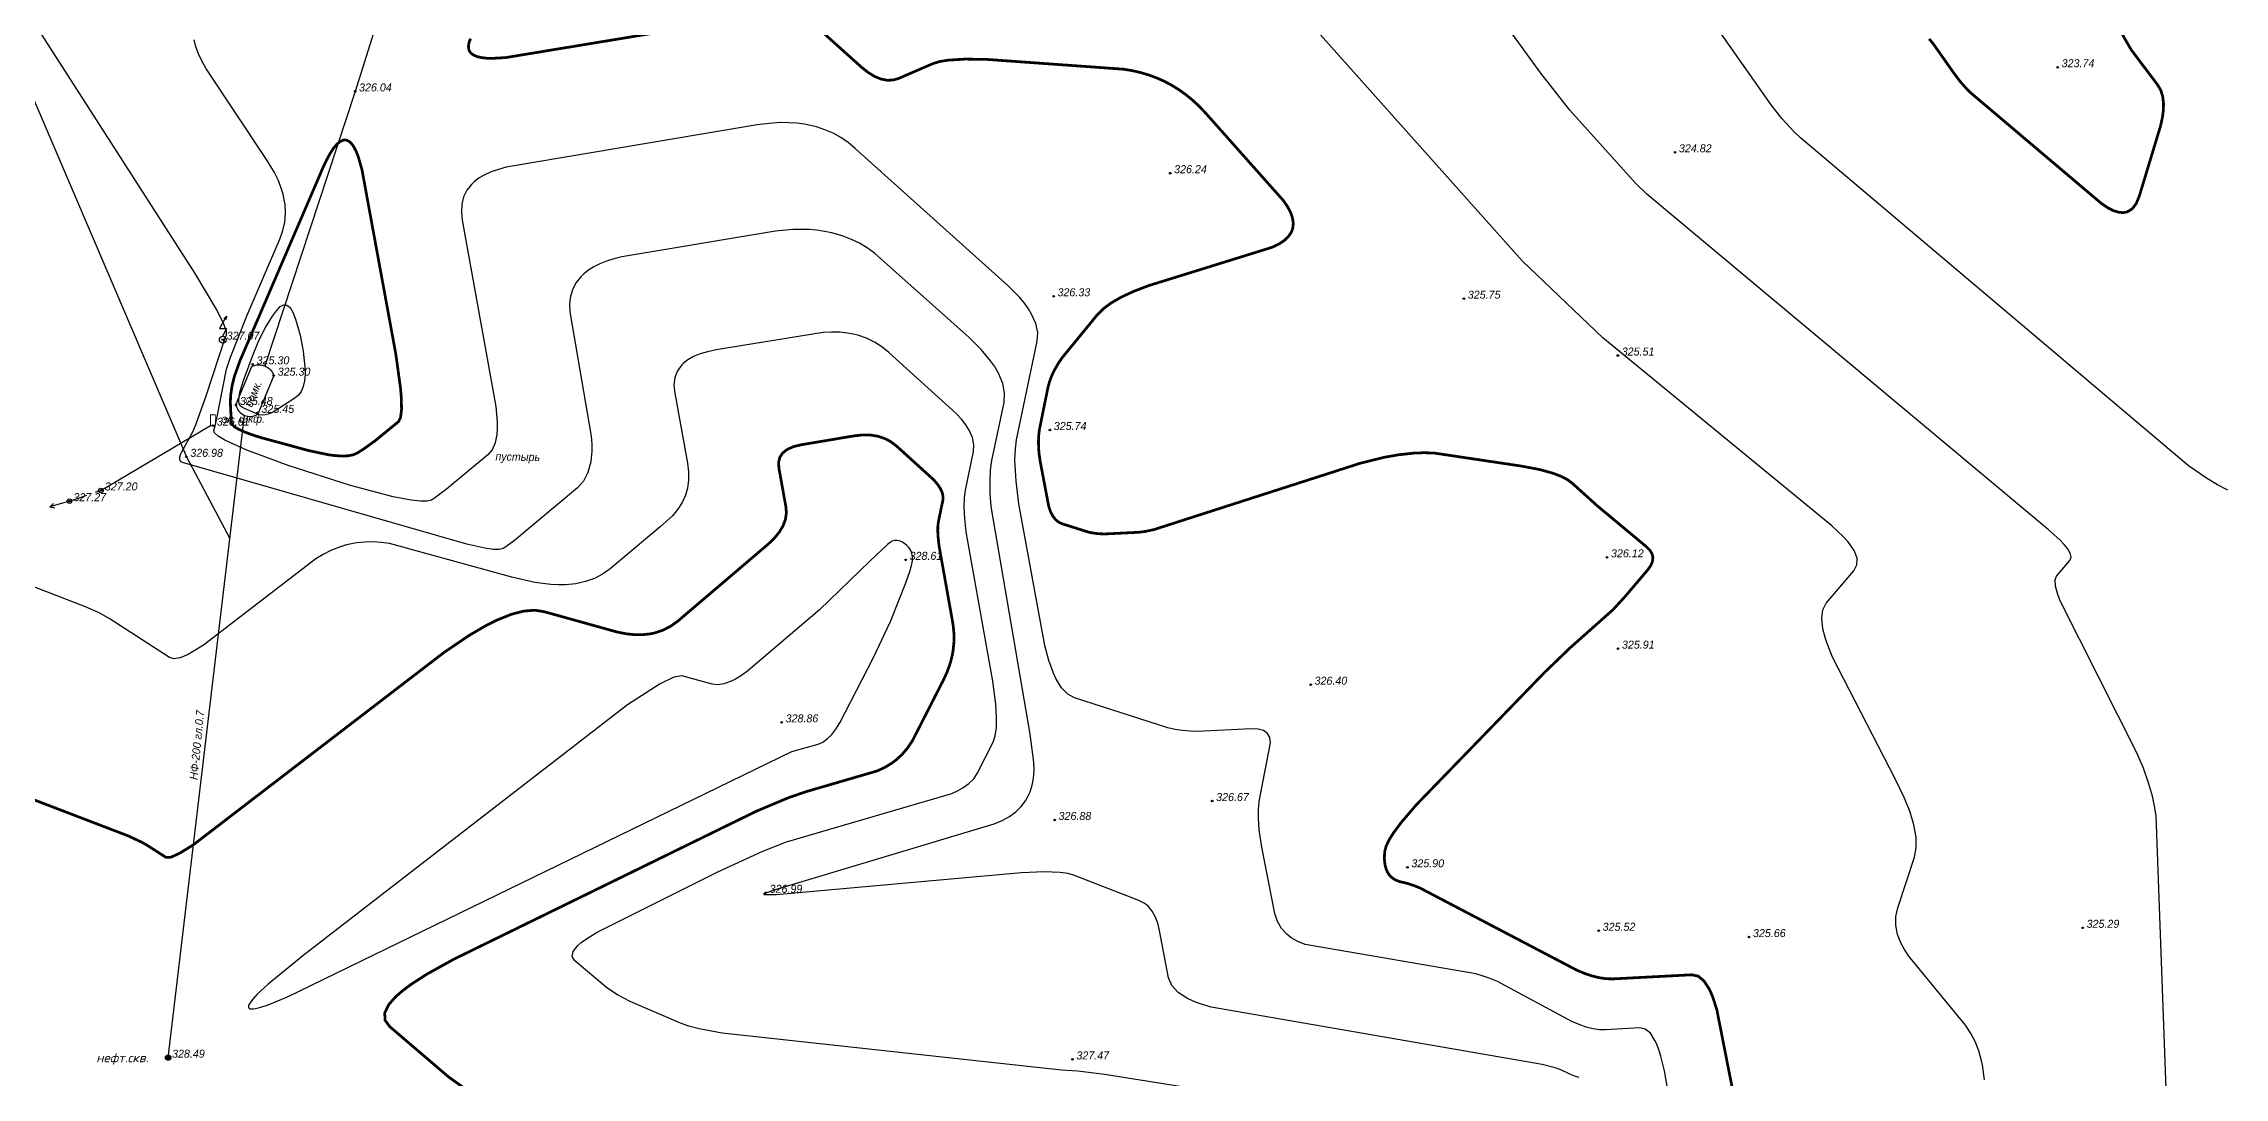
# Model space of a CAD drawing. Extents: x 108150 to 142535, y -18867 to -9422.
# Drawn here: x 140544.6 to 140783.3, y -13397.1 to -13284 of the extents above; entities that cross this region are included whole.
import ezdxf
from ezdxf.enums import TextEntityAlignment as Align

# ---------------------------------------------------------------- set-up
doc = ezdxf.new("R2010")
doc.units = 0
doc.header["$MEASUREMENT"] = 0
doc.linetypes.add('ЗД_СТР_РАЗВ', pattern=[3, 2, -1])
for name, color, linetype in [('(007) Здания', 7, 'Continuous'), ('(016) Кабель', 1, 'Continuous'), ('(021) Нефтепровод', 7, 'NEFTEPROV_N'), ('(022) Возд. Линии', 7, 'Continuous'), ('(028) Гидротехн.', 7, 'Continuous'), ('(039) Земля', 7, 'Continuous'), ('CONTOURS-LABEL', 7, 'Continuous'), ('GEO_POINTS111', 7, 'Continuous'), ('R_Поверхность1_CNT-MAJ', 7, 'Continuous'), ('R_Поверхность1_CNT-MIN', 7, 'Continuous')]:
    doc.layers.add(name, color=color, linetype=linetype)
doc.styles.add('BM-431', font='')
doc.styles.add('S', font='txtwr', dxfattribs={"oblique": 15})
doc.styles.get('BM-431').set_extended_font_data('Bm431', italic=True)
doc.linetypes.add('NEFTEPROV_N', pattern='A,1,-1,["Н",Standard,S=1.8,R=0,X=-0.9,Y=-0.9],-1,10', length=13)
doc.linetypes.add('ИК_Э_КАБ_НН', pattern='A,8,-2,["<",Standard,S=1,R=0,X=0,Y=-0.5],8,[">",Standard,S=1,R=0,X=-0.5,Y=-0.5],-2', length=20)

# ---------------------------------------------------------------- blocks, each defined once
blk = doc.blocks.new('S1')
at = {"layer": '(022) Возд. Линии'}
for p, q in [((-2, 0), (-1.5, 0.25)), ((-2, 0), (-1.5, -0.25)), ((0, 0), (-2, 0))]:
    blk.add_line(p, q, dxfattribs=at)
blk = doc.blocks.new('STOLB')
at = {"layer": '(022) Возд. Линии'}
blk.add_circle((0, 0), 0.25, dxfattribs=at)
blk = doc.blocks.new('301')
for color, points in [(7, [(-0.6, 0, 1), (0.6, 0, 1)]), (256, [(0.6, 0, 1), (-0.6, 0, 1)])]:
    blk.add_hatch(color=color).paths.add_polyline_path(points)
at = {"color": 7}
blk.add_circle((0, 0), 0.6, dxfattribs=at)
at = {"color": 7, "width": 0.75}
blk.add_attdef('TYPE', text='', height=2, dxfattribs=at).set_placement((1.25, 0), align=Align.MIDDLE_LEFT)
blk = doc.blocks.new('I01390')
at = {"layer": '(022) Возд. Линии'}
for points in [[(0.41, 2.57), (-0.37, 1.24), (0.39, 1.23), (-0.03, 0.37)], [(0.1, 2.3), (0.41, 2.57), (0.34, 2.2)]]:
    blk.add_lwpolyline(points, dxfattribs=at)
blk.add_circle((0, 0), 0.375, dxfattribs=at)

msp = doc.modelspace()

# ---------------------------------------------------------------- linework, layer by layer
at = {"layer": '(007) Здания', "linetype": 'ЗД_СТР_РАЗВ', "elevation": 327.267, "flags": 128}
msp.add_lwpolyline([(140547.4524, -13334.0563), (140550.8904, -13332.8833)], dxfattribs=at)
at = {"layer": '(016) Кабель', "linetype": 'ИК_Э_КАБ_НН', "elevation": 327.199, "flags": 128}
msp.add_lwpolyline([(140550.8904, -13332.8833), (140562.8761, -13325.7873)], dxfattribs=at)
at = {"layer": '(016) Кабель', "color": 0, "const_width": 0.1, "elevation": 326.605}
msp.add_lwpolyline([(140562.8761, -13325.7873), (140562.8761, -13324.5943), (140563.4146, -13324.5943), (140563.4146, -13325.7873)], close=True, dxfattribs=at)
at = {"layer": '(021) Нефтепровод', "flags": 128}
msp.add_lwpolyline([(140682.977, -13004.009), (140631.5944, -13148.2923), (140623.1424, -13162.7013), (140619.2654, -13175.4433), (140608.0014, -13204.0863), (140596.3724, -13232.9943), (140578.7124, -13289.2113), (140568.8363, -13319.258)], dxfattribs=at)
for points, elevation in [([(140490.8844, -13206.5323), (140512.7184, -13236.6983), (140523.8624, -13252.7443), (140537.2024, -13275.3193), (140560.2384, -13329.2023), (140565.0088, -13338.1395)], 329.832), ([(140558.2474, -13394.9653), (140566.6118, -13324.6673)], 328.492)]:
    msp.add_lwpolyline(points, dxfattribs=dict(at, elevation=elevation))
at = {"linetype": 'Continuous', "ltscale": 0.5, "elevation": 325.479}
for points in [[(140565.6724, -13323.5293), (140567.3996, -13319.3291)], [(140569.8074, -13320.3193), (140569.8074, -13320.3193), (140568.0801, -13324.5194)]]:
    msp.add_lwpolyline(points, dxfattribs=at)
for points in [[(140567.3996, -13319.3291, -0.47028762), (140569.8074, -13320.3193, 26.76544668)], [(140565.6724, -13323.5293, 0.53412357), (140568.0801, -13324.5194, -1.56221454)]]:
    msp.add_lwpolyline(points, format="xyb", dxfattribs=at)
at = {"layer": 'GEO_POINTS111'}
for points, elevation in [([(140765.0692, -13286.5646), (140765.0692, -13286.5646)], 323.7365), ([(140578.7124, -13289.2113), (140578.7124, -13289.2113)], 326.037), ([(140723.1764, -13295.8733), (140723.1764, -13295.8733)], 324.816), ([(140667.9274, -13298.1633), (140667.9274, -13298.1633)], 326.243), ([(140655.1594, -13311.6353), (140655.1594, -13311.6353)], 326.326), ([(140700.0688, -13311.8905), (140700.0688, -13311.8905)], 325.7481), ([(140564.2274, -13316.3833), (140564.2274, -13316.3833)], 327.068), ([(140716.9194, -13318.1183), (140716.9194, -13318.1183)], 325.509), ([(140567.5024, -13319.0793), (140567.5024, -13319.0793)], 325.302), ([(140569.8074, -13320.3193), (140569.8074, -13320.3193)], 325.304), ([(140565.6724, -13323.5293), (140565.6724, -13323.5293)], 325.479), ([(140563.1454, -13325.7873), (140563.1454, -13325.7873)], 326.605), ([(140568.0334, -13324.3943), (140568.0334, -13324.3943)], 325.453), ([(140654.7564, -13326.2723), (140654.7564, -13326.2723)], 325.736), ([(140560.2384, -13329.2023), (140560.2384, -13329.2023)], 326.976), ([(140550.8904, -13332.8833), (140550.8904, -13332.8833)], 327.199), ([(140547.4524, -13334.0563), (140547.4524, -13334.0563)], 327.267), ([(140638.9694, -13340.4793), (140638.9694, -13340.4793)], 328.608), ([(140715.7414, -13340.2053), (140715.7414, -13340.2053)], 326.124), ([(140683.2964, -13354.1403), (140683.2964, -13354.1403)], 326.3988), ([(140625.3984, -13358.2683), (140625.3984, -13358.2683)], 328.863), ([(140655.2774, -13368.9483), (140655.2774, -13368.9483)], 326.878), ([(140672.5254, -13366.8803), (140672.5254, -13366.8803)], 326.673), ([(140693.8934, -13374.1243), (140693.8934, -13374.1243)], 325.9), ([(140623.6494, -13376.9213), (140623.6494, -13376.9213)], 326.985), ([(140714.8294, -13381.0743), (140714.8294, -13381.0743)], 325.516), ([(140767.7954, -13380.7513), (140767.7954, -13380.7513)], 325.285), ([(140731.2814, -13381.7663), (140731.2814, -13381.7663)], 325.656), ([(140558.2474, -13394.9653), (140558.2474, -13394.9653)], 328.492), ([(140657.2344, -13395.1543), (140657.2344, -13395.1543)], 327.4726)]:
    msp.add_lwpolyline(points, dxfattribs=dict(at, elevation=elevation))
for centre in [(140765.0692, -13286.5646, 323.7365), (140578.7124, -13289.2113, 326.037), (140723.1764, -13295.8733, 324.816), (140667.9274, -13298.1633, 326.243), (140655.1594, -13311.6353, 326.326), (140700.0688, -13311.8905, 325.7481), (140564.2274, -13316.3833, 327.068), (140567.5024, -13319.0793, 325.302), (140716.9194, -13318.1183, 325.509), (140569.8074, -13320.3193, 325.304), (140565.6724, -13323.5293, 325.479), (140563.1454, -13325.7873, 326.605), (140568.0334, -13324.3943, 325.453), (140654.7564, -13326.2723, 325.736), (140560.2384, -13329.2023, 326.976), (140550.8904, -13332.8833, 327.199), (140547.4524, -13334.0563, 327.267), (140638.9694, -13340.4793, 328.608), (140715.7414, -13340.2053, 326.124), (140683.2964, -13354.1403, 326.3988), (140625.3984, -13358.2683, 328.863), (140655.2774, -13368.9483, 326.878), (140672.5254, -13366.8803, 326.673), (140693.8934, -13374.1243, 325.9), (140623.6494, -13376.9213, 326.985), (140714.8294, -13381.0743, 325.516), (140767.7954, -13380.7513, 325.285), (140731.2814, -13381.7663, 325.656), (140558.2474, -13394.9653, 328.492), (140657.2344, -13395.1543, 327.4726)]:
    msp.add_circle(centre, 0.0875, dxfattribs=at)
at = {"layer": 'R_Поверхность1_CNT-MAJ', "color": 42, "const_width": 0.3}
for points, elevation in [([(140618.1677, -13281.7155), (140595.1998, -13285.5074), (140593.7224, -13285.5934), (140593.1074, -13285.5751), (140592.5749, -13285.516), (140592.125, -13285.4161), (140591.7575, -13285.2754), (140591.4725, -13285.0938), (140591.27, -13284.8714), (140591.2452, -13284.8319), (140591.1356, -13284.5493), (140591.116, -13284.2223), (140591.1862, -13283.8507), (140591.3464, -13283.4346)], 326), ([(140771.9632, -13282.67), (140773.1202, -13284.6693), (140776.0044, -13288.4957), (140776.3466, -13289.0792), (140776.5616, -13289.7699), (140776.6494, -13290.5679), (140776.6268, -13291.2978), (140776.5196, -13292.099), (140776.3279, -13292.9714), (140774.0037, -13300.6455), (140773.6627, -13301.4775), (140773.2226, -13302.0603), (140772.6835, -13302.3941), (140772.2604, -13302.4787), (140771.7455, -13302.4394), (140771.176, -13302.2626), (140770.5517, -13301.9481), (140769.8727, -13301.496), (140755.6105, -13289.4224), (140755.2292, -13289.0623), (140754.4712, -13288.2265), (140753.7191, -13287.2367), (140751.4718, -13284.0361), (140750.9947, -13283.4655)], 324)]:
    msp.add_lwpolyline(points, dxfattribs=dict(at, elevation=elevation))
at = {"layer": 'R_Поверхность1_CNT-MIN', "color": 44, "elevation": 324.5}
msp.add_lwpolyline([(140783.6691, -13332.854), (140782.5523, -13332.2838), (140781.3499, -13331.5566), (140779.3859, -13330.1716), (140736.9238, -13294.2814), (140736.1919, -13293.5923), (140734.8788, -13292.1627), (140733.7163, -13290.6824), (140725.6682, -13279.2657)], dxfattribs=at)
at = {"layer": 'R_Поверхность1_CNT-MIN', "color": 44, "elevation": 325.5}
msp.add_lwpolyline([(140566.372, -13323.8134), (140566.1675, -13323.6538), (140566.0378, -13323.4045), (140565.9829, -13323.0656), (140566.0029, -13322.6371), (140566.0977, -13322.1189), (140566.4839, -13320.8483), (140567.5447, -13317.9937), (140568.19, -13316.472), (140568.902, -13315.0626), (140569.6791, -13313.7933), (140570.092, -13313.2111), (140570.5016, -13312.7663), (140570.888, -13312.5612), (140571.2513, -13312.5958), (140571.5914, -13312.8701), (140571.9085, -13313.384), (140572.2024, -13314.1377), (140572.6918, -13315.8826), (140573.0308, -13317.6234), (140573.2194, -13319.3602), (140573.2361, -13320.1785), (140573.1727, -13320.8987), (140573.0291, -13321.5208), (140572.8055, -13322.0448), (140572.5018, -13322.4708), (140572.118, -13322.7987), (140569.8352, -13324.2481), (140569.5023, -13324.4257), (140569.1776, -13324.5496), (140568.861, -13324.62), (140568.5528, -13324.6367), (140568.2527, -13324.5999), (140567.9609, -13324.5095), (140566.6177, -13323.9284)], close=True, dxfattribs=at)

# ---------------------------------------------------------------- block references
at = {"layer": '(022) Возд. Линии'}
for name, p in [('I01390', (140564.2274, -13316.3833, 327.068)), ('I01390', (140564.2274, -13316.3833, 327.068)), ('STOLB', (140550.8904, -13332.8833, 327.199)), ('STOLB', (140547.4524, -13334.0563, 327.267))]:
    msp.add_blockref(name, p, dxfattribs=at)
at = {"layer": '(022) Возд. Линии', "rotation": 16.34125270505488}
msp.add_blockref('S1', (140547.2106, -13334.1251, 327.267), dxfattribs=at)
at = {"layer": '(028) Гидротехн.'}
ref = msp.add_blockref('301', (140558.2474, -13394.9653, 328.492), dxfattribs=dict(at, xscale=0.5, yscale=0.5, zscale=0.5))
ref.add_attrib('SK', 'нефт.скв.', (140550.3682, -13395.472, 328.492), dxfattribs={"layer": '0', "color": 7, "height": 1, "style": 'S', "oblique": 15, "flags": 8})

# ---------------------------------------------------------------- texts
at = {"layer": '(016) Кабель', "color": 0, "style": 'BM-431'}
msp.add_text('эл. шкф.', height=0.875, dxfattribs=at).set_placement((140564.1364, -13325.4749, 326.605))
at = {"layer": '(021) Нефтепровод', "style": 'BM-431'}
for s, rotation, p in [('йомк.', 67.343827, (140567.3958, -13323.8385)), ('НФ-200 гл.0.7', 84.45107, (140561.4618, -13364.59))]:
    msp.add_text(s, height=0.875, rotation=rotation, dxfattribs=at).set_placement(p)
at = {"layer": '(039) Земля', "linetype": 'Continuous', "style": 'BM-431', "width": 1}
msp.add_text('пустырь', height=0.87, rotation=359.155003, dxfattribs=at).set_placement((140594.0629, -13329.5952))
at = {"layer": 'GEO_POINTS111', "color": 7, "char_height": 0.876, "attachment_point": 1}
for s, insert, width in [('\\fD431|b0|i1|c0|p34;\\W1.0000000000;\\T1.0000000000;\\o\\l323.74', (140765.496, -13285.6886, 323.7365), 3.888313), ('\\fD431|b0|i1|c0|p34;\\W1.0000000000;\\T1.0000000000;\\o\\l326.04', (140579.1392, -13288.3353, 326.037), 4.061988), ('\\fD431|b0|i1|c0|p34;\\W1.0000000000;\\T1.0000000000;\\o\\l324.82', (140723.6032, -13294.9973, 324.816), 4.090738), ('\\fD431|b0|i1|c0|p34;\\W1.0000000000;\\T1.0000000000;\\o\\l326.24', (140668.3542, -13297.2873, 326.243), 4.050253), ('\\fD431|b0|i1|c0|p34;\\W1.0000000000;\\T1.0000000000;\\o\\l326.33', (140655.5862, -13310.7593, 326.326), 4.042626), ('\\fD431|b0|i1|c0|p34;\\W1.0000000000;\\T1.0000000000;\\o\\l325.75', (140700.4957, -13311.0145, 325.7481), 3.913543), ('\\fD431|b0|i1|c0|p34;\\W1.0000000000;\\T1.0000000000;\\o\\l327.07', (140564.6542, -13315.5073, 327.068), 3.94112), ('\\fD431|b0|i1|c0|p34;\\W1.0000000000;\\T1.0000000000;\\o\\l325.30', (140567.9292, -13318.2033, 325.302), 3.971044), ('\\fD431|b0|i1|c0|p34;\\W1.0000000000;\\T1.0000000000;\\o\\l325.51', (140717.3462, -13317.2423, 325.509), 3.739869), ('\\fD431|b0|i1|c0|p34;\\W1.0000000000;\\T1.0000000000;\\o\\l325.30', (140570.2342, -13319.4433, 325.304), 3.971044), ('\\fD431|b0|i1|c0|p34;\\W1.0000000000;\\T1.0000000000;\\o\\l325.48', (140566.0992, -13322.6533, 325.479), 4.030891), ('\\fD431|b0|i1|c0|p34;\\W1.0000000000;\\T1.0000000000;\\o\\l325.45', (140568.4602, -13323.5183, 325.453), 4.033238), ('\\fD431|b0|i1|c0|p34;\\W1.0000000000;\\T1.0000000000;\\o\\l326.61', (140563.5722, -13324.9113, 326.605), 3.847829), ('\\fD431|b0|i1|c0|p34;\\W1.0000000000;\\T1.0000000000;\\o\\l325.74', (140655.1832, -13325.3963, 325.736), 3.894181), ('\\fD431|b0|i1|c0|p34;\\W1.0000000000;\\T1.0000000000;\\o\\l326.98', (140560.6652, -13328.3263, 326.976), 4.084871), ('\\fD431|b0|i1|c0|p34;\\W1.0000000000;\\T1.0000000000;\\o\\l327.27', (140547.8792, -13333.1803, 327.267), 3.929385), ('\\fD431|b0|i1|c0|p34;\\W1.0000000000;\\T1.0000000000;\\o\\l327.20', (140551.3172, -13332.0073, 327.199), 3.947574), ('\\fD431|b0|i1|c0|p34;\\W1.0000000000;\\T1.0000000000;\\o\\l328.61', (140639.3962, -13339.6033, 328.608), 3.866017), ('\\fD431|b0|i1|c0|p34;\\W1.0000000000;\\T1.0000000000;\\o\\l326.12', (140716.1682, -13339.3293, 326.124), 3.820252), ('\\fD431|b0|i1|c0|p34;\\W1.0000000000;\\T1.0000000000;\\o\\l326.40', (140683.7232, -13353.2643, 326.3988), 4.084871), ('\\fD431|b0|i1|c0|p34;\\W1.0000000000;\\T1.0000000000;\\o\\l328.86', (140625.8252, -13357.3923, 328.863), 4.113621), ('\\fD431|b0|i1|c0|p34;\\W1.0000000000;\\T1.0000000000;\\o\\l326.67', (140672.9522, -13366.0043, 326.673), 4.066682), ('\\fD431|b0|i1|c0|p34;\\W1.0000000000;\\T1.0000000000;\\o\\l326.88', (140655.7042, -13368.0723, 326.878), 4.10306), ('\\fD431|b0|i1|c0|p34;\\W1.0000000000;\\T1.0000000000;\\o\\l325.90', (140694.3202, -13373.2483, 325.9), 4.030891), ('\\fD431|b0|i1|c0|p34;\\W1.0000000000;\\T1.0000000000;\\o\\l326.99', (140624.0762, -13376.0453, 326.985), 4.056707), ('\\fD431|b0|i1|c0|p34;\\W1.0000000000;\\T1.0000000000;\\o\\l325.52', (140715.2562, -13380.1983, 325.516), 3.964589), ('\\fD431|b0|i1|c0|p34;\\W1.0000000000;\\T1.0000000000;\\o\\l325.66', (140731.7082, -13380.8903, 325.656), 4.023263), ('\\fD431|b0|i1|c0|p34;\\W1.0000000000;\\T1.0000000000;\\o\\l325.29', (140768.2222, -13379.8753, 325.285), 3.985125), ('\\fD431|b0|i1|c0|p34;\\W1.0000000000;\\T1.0000000000;\\o\\l328.49', (140558.6742, -13394.0893, 328.492), 4.074896), ('\\fD431|b0|i1|c0|p34;\\W1.0000000000;\\T1.0000000000;\\o\\l327.47', (140657.6612, -13394.2783, 327.4726), 3.946987)]:
    msp.add_mtext(s, dxfattribs=dict(at, insert=insert, width=width))

# ---------------------------------------------------------------- wipeouts: each hides what was drawn before it
at = {"color": 42}
for points in [[(140713.6543, -13350.0347), (140712.406, -13348.61), (140715.401, -13345.9858), (140716.6493, -13347.4105)], [(140627.2882, -13367.0438), (140626.7594, -13365.2292), (140630.5898, -13364.113), (140631.1185, -13365.9276)]]:
    msp.add_wipeout(points, dxfattribs=at).dxf.layer = 'CONTOURS-LABEL'

# ---------------------------------------------------------------- next in the draw order: linework, layer by layer
at = {"layer": 'GEO_POINTS111', "elevation": 325.91}
msp.add_lwpolyline([(140716.9414, -13350.1963), (140716.9414, -13350.1963)], dxfattribs=at)
at = {"layer": 'GEO_POINTS111'}
msp.add_circle((140716.9414, -13350.1963, 325.91), 0.0875, dxfattribs=at)
at = {"layer": 'R_Поверхность1_CNT-MIN', "color": 44}
for points, elevation in [([(140757.0628, -13397.3754), (140756.8283, -13395.7579), (140756.7332, -13395.3174), (140756.4209, -13394.2081), (140756.0224, -13393.1886), (140755.5377, -13392.259), (140754.9667, -13391.4193), (140748.7686, -13383.8657), (140748.2809, -13383.1163), (140747.893, -13382.3811), (140747.6049, -13381.6599), (140747.5444, -13381.4682), (140747.3447, -13380.4717), (140747.3471, -13379.5039), (140747.5516, -13378.5647), (140749.3849, -13373.0151), (140749.5812, -13372.0059), (140749.5589, -13370.8282), (140749.3181, -13369.482), (140748.9053, -13368.0998), (140748.3088, -13366.5761), (140747.2841, -13364.4321), (140740.4327, -13351.1349), (140739.8276, -13349.6426), (140739.6043, -13348.9671), (140739.3632, -13348.0157), (140739.2375, -13346.864), (140739.3633, -13345.9364), (140739.7406, -13345.2329), (140742.7587, -13341.684), (140743.0963, -13341.0418), (140743.1028, -13340.2983), (140742.7785, -13339.4534), (140742.4761, -13338.9699), (140742.0828, -13338.4585), (140741.5986, -13337.9193), (140740.3571, -13336.7572), (140715.2853, -13316.1934), (140706.445, -13307.7424), (140674.9769, -13272.4418)], 325.5), ([(140777.5707, -13415.3487), (140775.8253, -13368.4848), (140775.6608, -13367.4374), (140775.426, -13366.3573), (140775.0118, -13364.8921), (140774.4423, -13363.2814), (140773.7378, -13361.6078), (140765.3392, -13344.9533), (140765.0952, -13344.2828), (140764.8394, -13343.3487), (140764.7836, -13342.6734), (140764.9278, -13342.2569), (140766.3929, -13340.5341), (140766.5268, -13340.1981), (140766.44, -13339.7643), (140766.1326, -13339.2328), (140765.7746, -13338.7896), (140765.3022, -13338.2957), (140764.0143, -13337.1559), (140720.1089, -13300.4389), (140718.8671, -13299.2341), (140711.6837, -13291.2606), (140708.493, -13287.2114), (140701.1183, -13277.0401)], 325)]:
    msp.add_lwpolyline(points, dxfattribs=dict(at, elevation=elevation))
at = {"layer": 'R_Поверхность1_CNT-MIN', "color": 44, "elevation": 328.5}
msp.add_lwpolyline([(140639.7338, -13340.2113), (140639.6972, -13339.9221), (140639.615, -13339.6476), (140639.4871, -13339.3876), (140639.3136, -13339.1423), (140639.0945, -13338.9116), (140638.8297, -13338.6955), (140638.5467, -13338.518), (140638.273, -13338.4033), (140638.0084, -13338.3512), (140637.7531, -13338.3618), (140637.507, -13338.4351), (140637.2702, -13338.571), (140636.9805, -13338.8023), (140635.0447, -13340.6367), (140629.5274, -13345.9621), (140621.7076, -13352.6323), (140621.007, -13353.132), (140620.3475, -13353.5332), (140619.8158, -13353.7985), (140619.0739, -13354.0615), (140618.3999, -13354.1619), (140617.7939, -13354.0998), (140614.4707, -13353.1732), (140613.6104, -13353.3097), (140612.101, -13354.0502), (140608.5245, -13356.3593), (140572.9874, -13383.7997), (140569.1956, -13386.9073), (140568.0033, -13388.023), (140567.4689, -13388.6046), (140567.28, -13388.8468), (140567.1431, -13389.0565), (140567.0583, -13389.2337), (140567.0257, -13389.3785), (140567.0451, -13389.4908), (140567.1037, -13389.5616), (140567.2096, -13389.6108), (140567.3602, -13389.6322), (140567.5553, -13389.6259), (140567.795, -13389.5918), (140568.4083, -13389.4403), (140569.1999, -13389.1777), (140571.3183, -13388.3194), (140626.5108, -13361.4606), (140629.4119, -13360.6344), (140629.8973, -13360.425), (140630.3867, -13360.0722), (140630.88, -13359.5761), (140631.3239, -13359.0116), (140631.771, -13358.3326), (140635.4249, -13351.2389), (140637.2995, -13347.236), (140638.9983, -13342.995), (140639.4112, -13341.7714), (140639.5997, -13341.1023), (140639.7072, -13340.5823)], close=True, dxfattribs=at)

# ---------------------------------------------------------------- next in the draw order: texts
at = {"layer": 'GEO_POINTS111', "color": 7, "insert": (140717.3682, -13349.3203, 325.91), "char_height": 0.876, "width": 3.793849, "attachment_point": 1}
msp.add_mtext('\\fD431|b0|i1|c0|p34;\\W1.0000000000;\\T1.0000000000;\\o\\l325.91', dxfattribs=at)

# ---------------------------------------------------------------- next in the draw order: wipeouts: each hides what was drawn before it
at = {"color": 42}
for points in [[(140672.1732, -13290.593), (140670.7848, -13291.8815), (140668.0761, -13288.9627), (140669.4645, -13287.6742)], [(140579.8228, -13304.8698), (140581.6859, -13304.5278), (140582.4048, -13308.4443), (140580.5418, -13308.7863)], [(140557.8742, -13371.8389), (140556.836, -13373.4184), (140553.5021, -13371.2271), (140554.5402, -13369.6476)]]:
    msp.add_wipeout(points, dxfattribs=at).dxf.layer = 'CONTOURS-LABEL'

# ---------------------------------------------------------------- next in the draw order: linework, layer by layer
at = {"layer": 'R_Поверхность1_CNT-MAJ', "color": 42, "const_width": 0.3}
for points, elevation in [([(140740.7551, -13455.6626), (140727.7566, -13389.7236), (140727.3201, -13388.3555), (140727.0849, -13387.7843), (140726.9238, -13387.449), (140726.3452, -13386.5599), (140725.7111, -13386.0413), (140725.0215, -13385.8933), (140716.4136, -13386.3407), (140715.6686, -13386.327), (140714.868, -13386.2112), (140714.0118, -13385.9932), (140713.2544, -13385.7331), (140712.4583, -13385.4018), (140695.2549, -13376.3884), (140694.5271, -13376.1002), (140693.9227, -13375.8987), (140693.044, -13375.6936), (140692.69, -13375.5645), (140692.3797, -13375.3969), (140692.113, -13375.1908), (140691.8898, -13374.9462), (140691.7104, -13374.663), (140691.571, -13374.3459), (140691.4682, -13373.9995), (140691.4021, -13373.6238), (140691.3725, -13373.2187), (140691.3796, -13372.7843), (140691.4232, -13372.3206), (140691.5701, -13371.7825), (140691.8868, -13371.1251), (140692.3733, -13370.3485), (140693.2138, -13369.2181), (140694.852, -13367.3025), (140708.9041, -13352.7966), (140711.6469, -13350.1557), (140716.3919, -13345.9369), (140717.68, -13344.5324), (140720.1667, -13341.6085), (140720.5089, -13341.1312), (140720.7066, -13340.6742), (140720.7598, -13340.2373), (140720.6685, -13339.8207), (140720.4326, -13339.4242), (140720.0523, -13339.0479), (140714.6271, -13334.5303), (140711.9235, -13332.0871), (140711.3924, -13331.6956), (140710.7004, -13331.3356), (140709.8474, -13331.0071), (140708.3879, -13330.6013), (140706.3227, -13330.2106), (140696.8012, -13328.7884), (140695.7068, -13328.7552), (140694.5416, -13328.8015), (140692.9224, -13328.9802), (140691.336, -13329.2612), (140688.7689, -13329.8933), (140666.1793, -13337.1562), (140665.2098, -13337.3677), (140664.5333, -13337.4572), (140660.8331, -13337.6433), (140660.3338, -13337.6318), (140659.855, -13337.5937), (140659.3966, -13337.529), (140658.9587, -13337.4376), (140656.0983, -13336.5317), (140655.7142, -13336.3519), (140655.376, -13336.0751), (140655.084, -13335.7013), (140654.8379, -13335.2305), (140654.6379, -13334.6627), (140653.6981, -13329.7181), (140653.5894, -13329.0097), (140653.5251, -13328.3111), (140653.5054, -13327.6222), (140653.5301, -13326.9431), (140653.5994, -13326.2739), (140654.5288, -13321.6867), (140654.6998, -13321.0304), (140654.9409, -13320.371), (140655.2521, -13319.7083), (140655.6334, -13319.0424), (140656.0847, -13318.3733), (140659.9452, -13313.6574), (140660.6087, -13312.9929), (140661.4864, -13312.3472), (140662.5781, -13311.7203), (140663.9394, -13311.0888), (140665.5319, -13310.4777), (140679.0703, -13306.2741), (140679.8132, -13305.9203), (140680.4136, -13305.5251), (140680.8715, -13305.0884), (140681.1869, -13304.6103), (140681.3332, -13304.2116), (140681.3961, -13303.6783), (140681.3255, -13303.1063), (140681.1216, -13302.4954), (140680.7844, -13301.8457), (140680.3137, -13301.1572), (140671.7762, -13291.5543), (140671.0955, -13290.8369), (140670.3862, -13290.176), (140669.6483, -13289.5716), (140668.8818, -13289.0236), (140668.0868, -13288.532), (140667.2898, -13288.1098), (140666.4472, -13287.7328), (140665.5766, -13287.4112), (140664.6779, -13287.1448), (140663.7513, -13286.9338), (140662.7966, -13286.7781), (140647.8791, -13285.7091), (140645.4895, -13285.6728), (140643.5961, -13285.7908), (140642.6349, -13285.9543), (140641.9054, -13286.186), (140638.2241, -13287.7807), (140637.597, -13287.9662), (140636.9428, -13287.9913), (140636.2615, -13287.8559), (140635.5829, -13287.5755), (140634.8795, -13287.1477), (140634.1511, -13286.5724), (140629.3974, -13282.3048)], 326), ([(140590.7039, -13398.3317), (140588.9649, -13397.0909), (140582.5048, -13391.5685), (140581.9874, -13390.8648), (140581.9527, -13390.0566), (140582.4008, -13389.144), (140583.1381, -13388.3082), (140583.893, -13387.6469), (140584.8276, -13386.9467), (140586.5668, -13385.8235), (140589.5151, -13384.1895), (140622.6446, -13367.984), (140626.1368, -13366.5158), (140628.0431, -13365.8578), (140635.8655, -13363.5784), (140636.7181, -13363.1805), (140637.498, -13362.7001), (140637.921, -13362.3803), (140638.6037, -13361.7499), (140639.2095, -13361.0319), (140639.7382, -13360.2265), (140643.1227, -13353.5913), (140643.5308, -13352.6967), (140643.8493, -13351.7961), (140644.0782, -13350.8894), (140644.1569, -13350.4479), (140644.2554, -13349.4832), (140644.2546, -13348.5117), (140644.1543, -13347.5336), (140642.6244, -13338.9482), (140642.5215, -13337.9926), (140642.4858, -13337.3134), (140642.4967, -13336.75), (140642.5543, -13336.3023), (140643.0401, -13333.9636), (140643.065, -13333.5621), (140642.9781, -13333.1372), (140642.7792, -13332.6888), (140642.4684, -13332.217), (140642.0456, -13331.7218), (140637.967, -13328.0208), (140637.3458, -13327.548), (140636.6638, -13327.1903), (140635.9208, -13326.9478), (140635.1168, -13326.8204), (140634.2519, -13326.8081), (140633.3261, -13326.911), (140627.5884, -13327.8738), (140626.7224, -13328.0793), (140626.0369, -13328.375), (140625.5319, -13328.7607), (140625.2075, -13329.2366), (140625.0636, -13329.8026), (140625.1002, -13330.4588), (140625.8616, -13334.6659), (140625.9116, -13335.3655), (140625.8078, -13336.0622), (140625.5502, -13336.7559), (140625.1615, -13337.4145), (140624.6329, -13338.0704), (140623.9645, -13338.7235), (140614.0463, -13347.1741), (140613.248, -13347.7465), (140612.3894, -13348.1829), (140611.4705, -13348.4833), (140611.0411, -13348.5735), (140610.2213, -13348.6686), (140609.3609, -13348.6724), (140608.46, -13348.585), (140607.3194, -13348.3581), (140599.4187, -13346.1553), (140598.3795, -13345.9906), (140597.1728, -13346.0868), (140595.7987, -13346.4438), (140594.2592, -13347.0607), (140593.1032, -13347.6362), (140591.2208, -13348.7302), (140588.4344, -13350.6199), (140560.9722, -13371.6897), (140559.5303, -13372.5735), (140558.5502, -13373.0278), (140558.0321, -13373.0526), (140555.9253, -13371.7024), (140555.4242, -13371.418), (140553.9059, -13370.703), (140542.2412, -13366.234)], 328)]:
    msp.add_lwpolyline(points, dxfattribs=dict(at, elevation=elevation))
at = {"layer": 'R_Поверхность1_CNT-MAJ', "color": 42, "const_width": 0.3, "elevation": 326}
msp.add_lwpolyline([(140565.0663, -13323.424), (140565.0665, -13322.9542), (140565.0949, -13322.4721), (140565.2362, -13321.4707), (140565.4902, -13320.42), (140566.0944, -13318.7214), (140575.1917, -13297.5562), (140575.59, -13296.7107), (140575.975, -13296.0029), (140576.347, -13295.4328), (140576.7058, -13295.0005), (140577.0514, -13294.7059), (140577.384, -13294.5491), (140577.7033, -13294.53), (140577.8413, -13294.5659), (140578.102, -13294.7136), (140578.3528, -13294.9644), (140578.5938, -13295.3184), (140578.825, -13295.7754), (140579.0464, -13296.3356), (140579.4595, -13297.7654), (140583.171, -13317.9841), (140583.6868, -13321.7356), (140583.7634, -13322.6529), (140583.7959, -13323.9803), (140583.6922, -13324.8826), (140583.4522, -13325.3597), (140580.9142, -13327.4359), (140579.7293, -13328.2902), (140578.9571, -13328.7843), (140578.515, -13328.976), (140577.9541, -13329.0872), (140577.2744, -13329.118), (140576.5698, -13329.0777), (140575.7711, -13328.9737), (140573.5534, -13328.5003), (140568.3683, -13327.0891), (140567.3531, -13326.7596), (140566.6211, -13326.4853), (140565.9681, -13326.1895), (140565.5391, -13325.9338), (140565.2733, -13325.6933), (140565.1708, -13325.468), (140565.0807, -13323.8671)], close=True, dxfattribs=at)
at = {"layer": 'R_Поверхность1_CNT-MIN', "color": 44}
for points, elevation in [([(140712.705, -13397.1406), (140712.309, -13397.0175), (140711.914, -13396.8681), (140711.5202, -13396.6926), (140710.668, -13396.2785), (140710.0744, -13396.0711), (140708.6449, -13395.705), (140672.4247, -13389.4479), (140670.9815, -13388.9864), (140670.3588, -13388.7338), (140669.8354, -13388.4841), (140668.7902, -13387.8128), (140668.0972, -13387.0636), (140667.7562, -13386.2366), (140666.7667, -13381.041), (140666.5665, -13380.2282), (140666.2957, -13379.5215), (140665.9543, -13378.9211), (140665.5423, -13378.4268), (140665.0596, -13378.0388), (140664.5064, -13377.7569), (140657.4444, -13375.0116), (140656.7615, -13374.8165), (140655.8896, -13374.6888), (140654.1298, -13374.6242), (140651.6547, -13374.7466), (140624.7953, -13377.141), (140624.0007, -13377.1579), (140623.5366, -13377.1379), (140623.4028, -13377.0809), (140623.5718, -13376.9713), (140624.735, -13376.5474), (140648.6496, -13369.3674), (140649.545, -13369.0079), (140650.3381, -13368.575), (140651.0291, -13368.0686), (140651.6178, -13367.4887), (140652.1043, -13366.8354), (140652.2801, -13366.5356), (140652.5867, -13365.8694), (140652.8134, -13365.1459), (140652.9602, -13364.365), (140653.0272, -13363.5266), (140653.0143, -13362.631), (140652.6107, -13359.5722), (140648.3386, -13334.6375), (140648.2322, -13333.1858), (140648.2097, -13331.8544), (140648.2721, -13330.6556), (140648.4195, -13329.5893), (140649.7353, -13323.2471), (140649.8051, -13322.24), (140649.6079, -13321.1771), (140649.1436, -13320.0582), (140648.6908, -13319.289), (140648.269, -13318.6883), (140647.224, -13317.4448), (140645.9103, -13316.1451), (140635.5559, -13306.8963), (140634.757, -13306.3318), (140633.9216, -13305.8364), (140633.0496, -13305.4101), (140632.141, -13305.0528), (140630.9066, -13304.692), (140630.0967, -13304.5244), (140629.2622, -13304.4032), (140628.4033, -13304.3282), (140626.6119, -13304.3171), (140624.7225, -13304.4912), (140607.9198, -13307.3248), (140607.0425, -13307.5446), (140606.2378, -13307.8007), (140605.5057, -13308.093), (140604.8462, -13308.4216), (140604.2593, -13308.7864), (140603.7449, -13309.1875), (140603.4309, -13309.4869), (140602.9162, -13310.125), (140602.5358, -13310.8303), (140602.2899, -13311.6027), (140602.1785, -13312.4422), (140602.2015, -13313.3487), (140604.5568, -13326.9589), (140604.6074, -13327.801), (140604.6071, -13328.5863), (140604.5557, -13329.3148), (140604.4946, -13329.7604), (140604.1964, -13330.9091), (140603.7171, -13331.8562), (140603.0567, -13332.6016), (140596.1616, -13338.3444), (140595.2253, -13339.0383), (140594.8982, -13339.2524), (140594.4887, -13339.3608), (140593.8204, -13339.3466), (140592.8934, -13339.2098), (140590.9247, -13338.7499), (140559.8271, -13329.837), (140559.6596, -13329.7381), (140559.5535, -13329.6005), (140559.5089, -13329.4243), (140559.5258, -13329.2093), (140559.6042, -13328.9557), (140559.744, -13328.6634), (140560.943, -13326.4513), (140561.3254, -13325.5861), (140562.4535, -13322.426), (140564.505, -13316.1963), (140564.6323, -13315.8771), (140564.6202, -13315.4438), (140564.355, -13314.6853), (140563.5731, -13313.1039), (140561.222, -13309.129), (140541.5725, -13278.5175)], 327), ([(140726.4582, -13421.9046), (140722.0316, -13396.4107), (140721.6337, -13394.785), (140721.4154, -13394.1011), (140721.1842, -13393.5033), (140720.9843, -13393.0757), (140720.4783, -13392.2982), (140719.9238, -13391.8447), (140719.3208, -13391.7153), (140715.5571, -13391.9109), (140714.9055, -13391.8989), (140714.2054, -13391.7976), (140713.4567, -13391.6071), (140712.6966, -13391.3418), (140711.8921, -13390.9951), (140703.7341, -13386.6433), (140702.8509, -13386.2741), (140702.0871, -13386.0055), (140701.3675, -13385.8039), (140682.7021, -13382.58), (140681.8783, -13382.2629), (140681.162, -13381.8495), (140680.6759, -13381.4582), (140680.1096, -13380.8159), (140679.6708, -13380.0592), (140679.3596, -13379.1882), (140677.9574, -13371.9131), (140677.6788, -13370.031), (140677.5959, -13368.7506), (140677.6036, -13367.8072), (140677.6754, -13366.9191), (140678.9023, -13360.522), (140678.8183, -13359.9295), (140678.5663, -13359.4787), (140678.1464, -13359.1696), (140677.5585, -13359.0022), (140676.8027, -13358.9765), (140670.9287, -13359.2676), (140670.1025, -13359.2381), (140669.2853, -13359.1589), (140668.4772, -13359.0299), (140667.6781, -13358.8512), (140657.4615, -13355.5826), (140656.7099, -13355.1783), (140656.026, -13354.4723), (140655.4098, -13353.4644), (140655.1401, -13352.878), (140654.6467, -13351.4996), (140654.2149, -13349.8472), (140651.3755, -13334.3652), (140651.0586, -13331.8767), (140650.9326, -13329.5384), (140650.9782, -13328.3466), (140651.1181, -13327.3487), (140653.3635, -13316.5374), (140653.4213, -13315.6094), (140653.2203, -13314.6272), (140652.7606, -13313.5908), (140652.4012, -13313.0032), (140651.9649, -13312.3995), (140651.4517, -13311.7797), (140650.1949, -13310.4919), (140633.446, -13295.4456), (140632.6811, -13294.817), (140631.8743, -13294.2674), (140631.0256, -13293.7969), (140630.1352, -13293.4054), (140629.2028, -13293.093), (140628.7164, -13292.9654), (140627.9047, -13292.8011), (140627.065, -13292.6898), (140626.1972, -13292.6315), (140625.3014, -13292.6262), (140624.3775, -13292.6739), (140622.7192, -13292.8804), (140595.2502, -13297.5174), (140594.3886, -13297.7451), (140593.61, -13298.0143), (140592.9146, -13298.3249), (140592.3022, -13298.677), (140591.7728, -13299.0705), (140591.4415, -13299.3813), (140590.9365, -13300.0242), (140590.5852, -13300.744), (140590.3878, -13301.5406), (140590.3442, -13302.414), (140590.4437, -13303.306), (140594.1159, -13323.7029), (140594.2699, -13325.3844), (140594.271, -13326.1176), (140594.2259, -13326.7423), (140594.0392, -13327.6828), (140593.7154, -13328.4289), (140593.2544, -13328.9807), (140588.7211, -13332.753), (140587.4078, -13333.7161), (140587.0677, -13333.9334), (140586.6121, -13334.0636), (140585.8769, -13334.0713), (140584.8622, -13333.9566), (140582.891, -13333.5719), (140578.221, -13332.3388), (140571.3787, -13330.1562), (140566.8632, -13328.4657), (140564.9159, -13327.6124), (140564.4409, -13327.3731), (140563.7136, -13326.9433), (140563.311, -13326.5919), (140563.233, -13326.3191), (140563.3929, -13325.8046), (140563.5355, -13325.1953), (140564.651, -13319.6223), (140565.059, -13318.2865), (140566.8782, -13313.713), (140570.4758, -13305.3728), (140570.8117, -13304.4475), (140571.0178, -13303.5041), (140571.0943, -13302.5426), (140571.0411, -13301.563), (140570.9965, -13301.2443), (140570.834, -13300.4692), (140570.5939, -13299.6833), (140570.2761, -13298.8865), (140569.8807, -13298.0788), (140569.0953, -13296.7772), (140562.3538, -13286.6825), (140561.9175, -13285.8771), (140561.5618, -13285.0884), (140561.2868, -13284.3164), (140561.0924, -13283.5609)], 326.5), ([(140706.3969, -13404.048), (140660.7264, -13396.7896), (140657.8149, -13396.449), (140656.0171, -13396.3416), (140618.8826, -13392.2943), (140616.3688, -13391.821), (140615.2281, -13391.5164), (140614.3201, -13391.1897), (140608.8035, -13388.8182), (140607.4204, -13388.0865), (140606.804, -13387.6997), (140606.2375, -13387.2989), (140602.773, -13384.3531), (140602.4812, -13383.8881), (140602.5883, -13383.3367), (140603.0944, -13382.6989), (140603.4712, -13382.3684), (140603.9365, -13382.0187), (140605.1331, -13381.2618), (140618.4215, -13374.6265), (140623.3395, -13372.365), (140625.9377, -13371.357), (140644.014, -13366.0397), (140644.734, -13365.7054), (140645.2257, -13365.4296), (140645.9002, -13364.9511), (140646.4214, -13364.4344), (140646.7896, -13363.8794), (140648.5392, -13360.4349), (140648.7763, -13359.7439), (140648.9043, -13358.8193), (140648.9232, -13357.661), (140648.8337, -13356.2759), (140648.4968, -13353.7642), (140645.5946, -13337.4107), (140645.4427, -13335.9477), (140645.3776, -13334.7099), (140645.3975, -13333.6831), (140645.5025, -13332.8673), (140646.3877, -13328.6053), (140646.4332, -13327.8737), (140646.2747, -13327.0993), (140645.9123, -13326.2822), (140645.5425, -13325.6924), (140645.0753, -13325.0823), (140644.5106, -13324.4517), (140637.1426, -13317.7753), (140636.372, -13317.1574), (140635.5484, -13316.6396), (140634.6717, -13316.2221), (140633.7419, -13315.9049), (140633.4137, -13315.8199), (140632.5982, -13315.6628), (140631.7472, -13315.5728), (140630.8606, -13315.5501), (140629.9385, -13315.5945), (140618.2291, -13317.5075), (140617.2956, -13317.6993), (140616.4674, -13317.9437), (140615.7446, -13318.2406), (140615.1271, -13318.5902), (140614.615, -13318.9924), (140614.4814, -13319.1238), (140613.997, -13319.7771), (140613.7077, -13320.5278), (140613.6134, -13321.3759), (140613.6947, -13322.2182), (140615.0821, -13329.8851), (140615.2007, -13330.8472), (140615.2004, -13331.7656), (140615.081, -13332.6401), (140614.8732, -13333.3862), (140614.523, -13334.188), (140614.0506, -13334.9448), (140613.456, -13335.6567), (140612.0933, -13336.8782), (140606.6155, -13341.4792), (140605.8033, -13342.0581), (140604.9074, -13342.5199), (140603.9279, -13342.8645), (140602.8648, -13343.092), (140602.5095, -13343.1398), (140601.7565, -13343.2006), (140600.9682, -13343.212), (140600.1445, -13343.1738), (140598.3912, -13342.9492), (140595.8772, -13342.3718), (140582.4894, -13338.6857), (140581.5759, -13338.5639), (140580.6792, -13338.5113), (140579.7992, -13338.5281), (140578.936, -13338.6142), (140578.6673, -13338.6557), (140577.776, -13338.8459), (140576.9036, -13339.1139), (140576.0501, -13339.4599), (140575.2155, -13339.8838), (140574.3997, -13340.3856), (140562.1052, -13349.8329), (140560.9274, -13350.5639), (140560.4346, -13350.8252), (140559.5573, -13351.1852), (140558.8766, -13351.2991), (140558.3923, -13351.1667), (140551.7852, -13346.903), (140550.6793, -13346.2928), (140549.1833, -13345.617), (140543.256, -13343.314)], 327.5)]:
    msp.add_lwpolyline(points, dxfattribs=dict(at, elevation=elevation))

doc.saveas('drawing.dxf')
